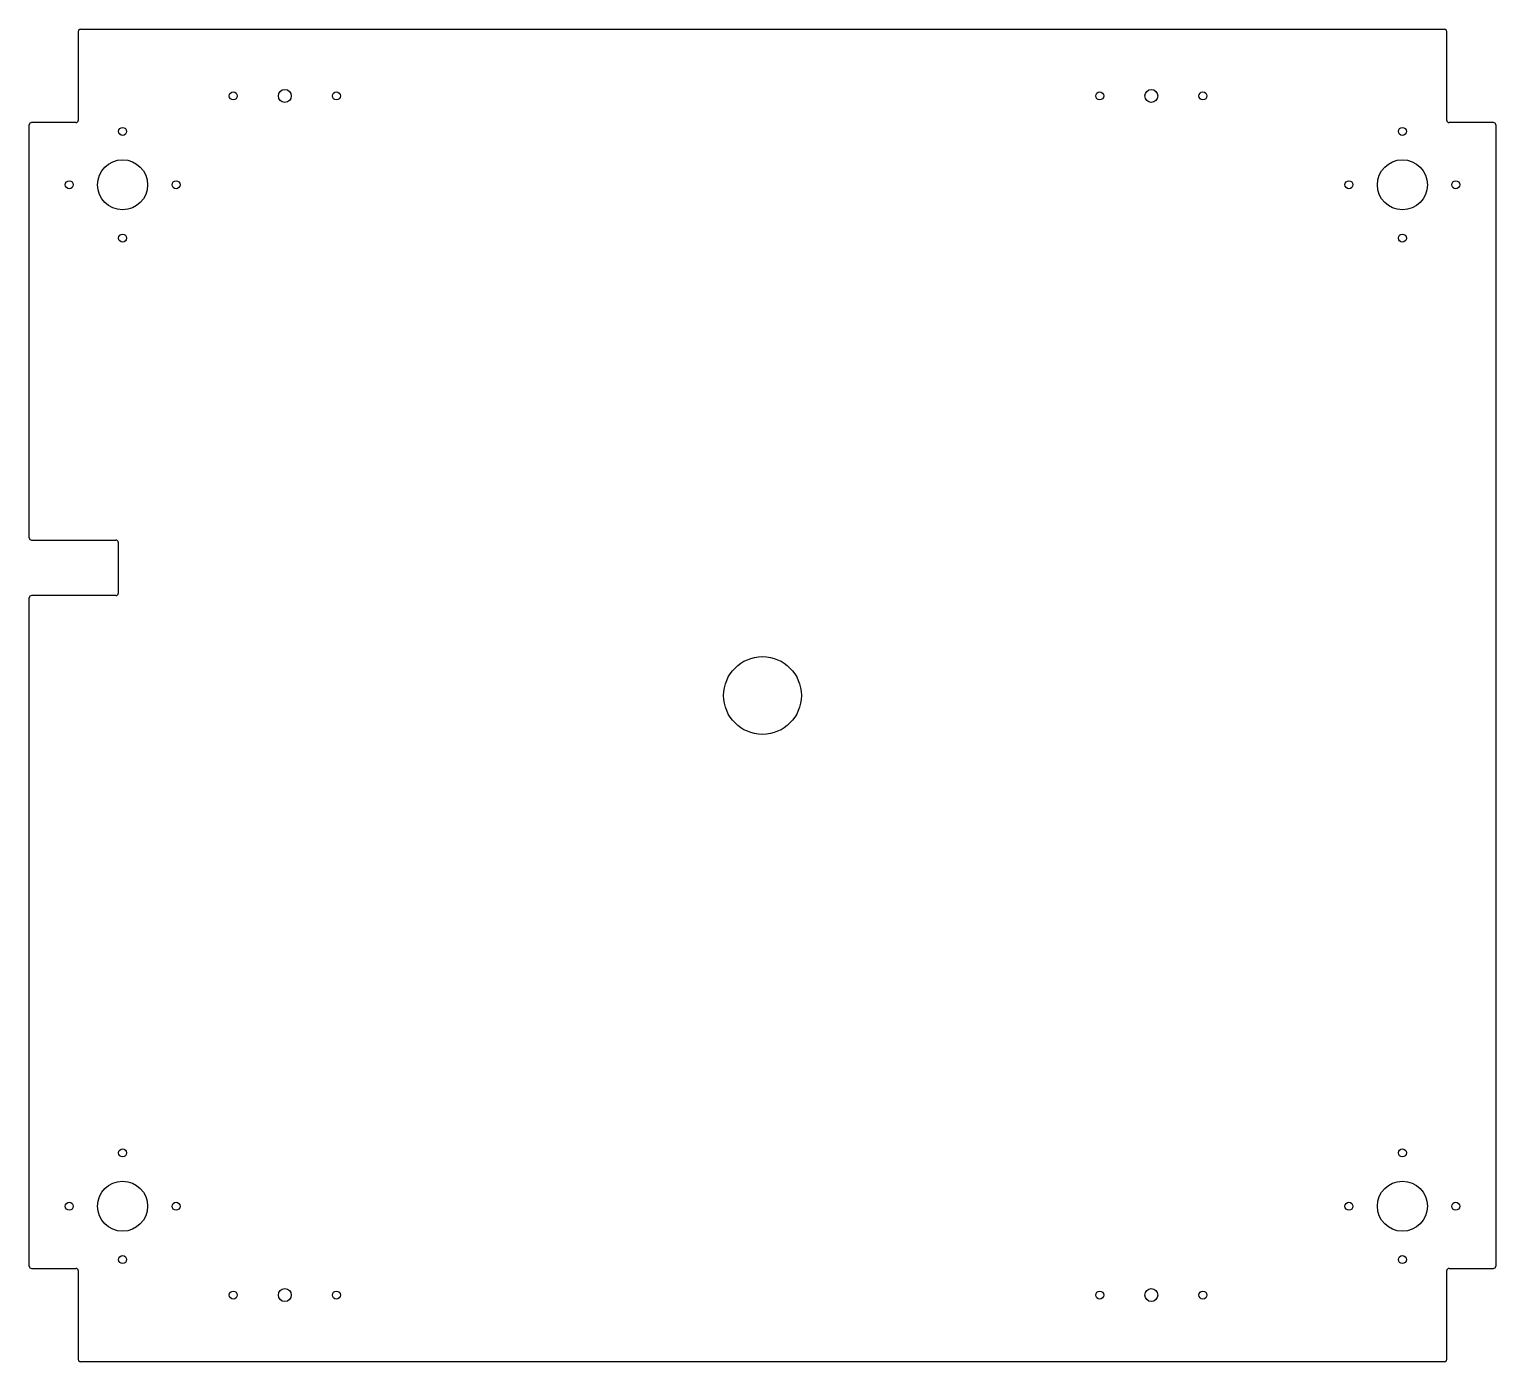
# Model space of a CAD drawing. Header units: millimetres. Extents: x -330 to 330, y -300 to 300.
import ezdxf

# ---------------------------------------------------------------- set-up
doc = ezdxf.new("R2010")
doc.units = ezdxf.units.MM

msp = doc.modelspace()

# ---------------------------------------------------------------- linework, layer by layer
at = {"color": 7, "linetype": 'Continuous', "lineweight": 25}
for p, q in [((-308, 299), (-308, 259)), ((-307, 300), (307, 300)), ((308, 259), (308, 299)), ((-309, 258), (-329, 258)), ((329, 258), (309, 258)), ((-330, 71), (-330, 257)), ((330, 257), (330, -257)), ((-329, 70), (-291, 70)), ((-290, 69), (-290, 46)), ((-330, -257), (-330, 44)), ((-291, 45), (-329, 45)), ((-329, -258), (-309, -258)), ((-308, -259), (-308, -299)), ((308, -299), (308, -259)), ((309, -258), (329, -258)), ((307, -300), (-307, -300))]:
    msp.add_line(p, q, dxfattribs=at)
for centre, radius in [((-238.2, 270), 1.8), ((-215, 270), 2.9), ((-191.8, 270), 1.8), ((151.8, 270), 1.8), ((175, 270), 2.9), ((198.2, 270), 1.8), ((-288, 254.04), 1.8), ((288, 254.04), 1.8), ((-288, 230), 11.25), ((288, 230), 11.25), ((-312.04, 230), 1.8), ((-263.96, 230), 1.8), ((263.96, 230), 1.8), ((312.04, 230), 1.8), ((-288, 205.96), 1.8), ((288, 205.96), 1.8), ((0, 0), 17.5), ((-288, -205.96), 1.8), ((288, -205.96), 1.8), ((-288, -230), 11.25), ((288, -230), 11.25), ((-312.04, -230), 1.8), ((-263.96, -230), 1.8), ((263.96, -230), 1.8), ((312.04, -230), 1.8), ((-288, -254.04), 1.8), ((288, -254.04), 1.8), ((-238.2, -270), 1.8), ((-215, -270), 2.9), ((-191.8, -270), 1.8), ((151.8, -270), 1.8), ((175, -270), 2.9), ((198.2, -270), 1.8)]:
    msp.add_circle(centre, radius, dxfattribs=at)
for centre, start, end in [((-307, 299), 90, 180), ((307, 299), 0, 90), ((-329, 257), 90, 180), ((-309, 259), 270, 360), ((309, 259), 180, 270), ((329, 257), 0, 90), ((-329, 71), 180, 270), ((-291, 69), 360, 90), ((-329, 44), 90, 180), ((-291, 46), 270, 0), ((-329, -257), 180, 270), ((329, -257), 270, 0), ((-309, -259), 0, 90), ((309, -259), 90, 180), ((-307, -299), 180, 270), ((307, -299), 270, 360)]:
    msp.add_arc(centre, 1, start, end, dxfattribs=at)

doc.saveas('drawing.dxf')
